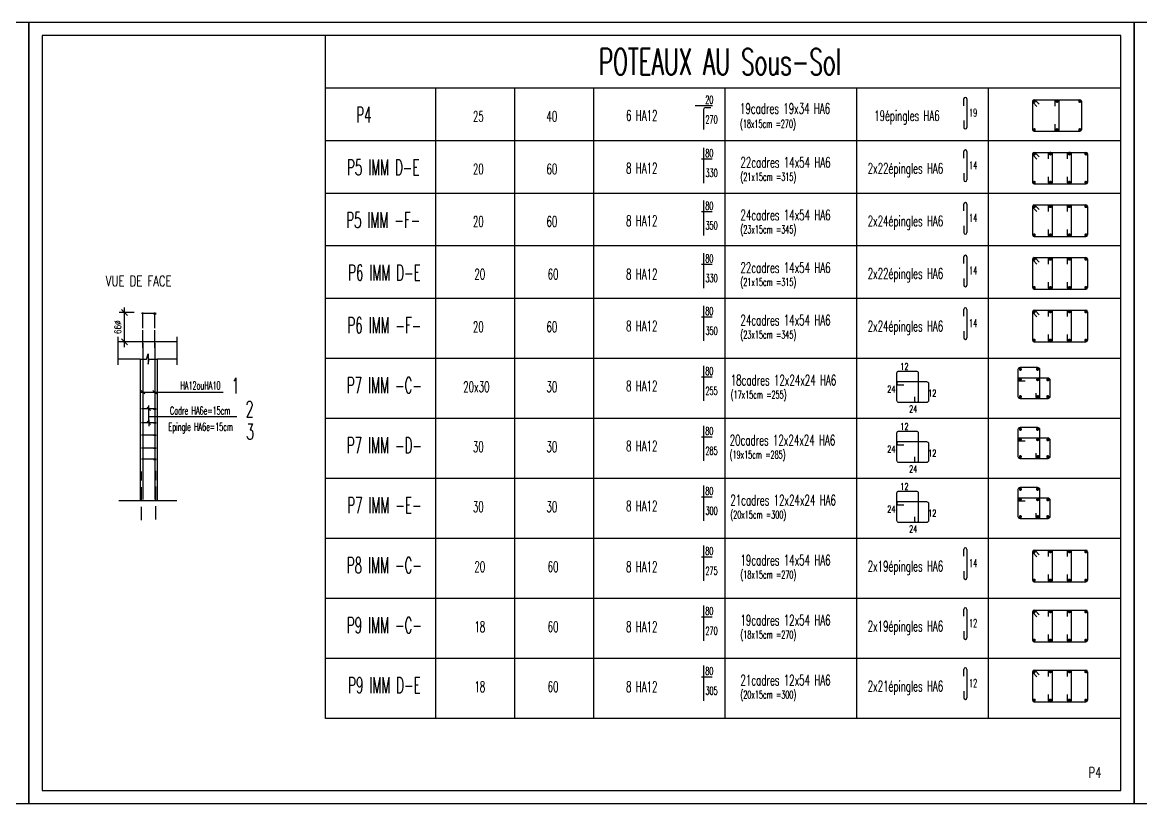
# Model space of a CAD drawing. Extents: x 308 to 787, y -199 to -146.
# Drawn here: x 555.84 to 577.09, y -169.39 to -154.54 of the extents above; entities that cross this region are included whole.
import ezdxf
from ezdxf.enums import TextEntityAlignment as Align

# ---------------------------------------------------------------- set-up
doc = ezdxf.new("R2010")
doc.units = 0
doc.header["$LTSCALE"] = 0.5
doc.header["$MEASUREMENT"] = 0
doc.linetypes.add('DISCONTINU', pattern=[0.75, 0.5, -0.25])
doc.layers.get('0').update_dxf_attribs({"linetype": 'CONTINUOUS'})
for name, color, linetype in [('BUTONS', 7, 'CONTINUOUS'), ('COTATION', 7, 'CONTINUOUS'), ('FERRAILLAGE', 1, 'CONTINUOUS'), ('HABILLAGE', 7, 'CONTINUOUS'), ('Texte', 7, 'CONTINUOUS')]:
    doc.layers.add(name, color=color, linetype=linetype)
doc.styles.add('ROMANS8', font='romans.shx', dxfattribs={"width": 0.7})

msp = doc.modelspace()

# ---------------------------------------------------------------- linework, layer by layer
at = {"color": 4}
for points in [[(555.9678, -169.39), (555.9678, -154.54), (534.9678, -154.54), (534.9678, -169.39)], [(576.9678, -169.39), (576.9678, -154.54), (555.9678, -154.54), (555.9678, -169.39)], [(597.9678, -169.39), (597.9678, -154.54), (576.9678, -154.54), (576.9678, -169.39)]]:
    msp.add_lwpolyline(points, close=True, dxfattribs=at)
at = {"color": 7}
msp.add_lwpolyline([(556.2178, -169.14), (576.7178, -169.14), (576.7178, -154.79), (556.2178, -154.79)], close=True, dxfattribs=at)
at = {"layer": 'BUTONS', "color": 7}
for p, q in [((561.6007, -167.7724), (561.6007, -154.79)), ((576.7178, -154.79), (561.6007, -154.79)), ((576.7178, -155.79), (561.6007, -155.79)), ((563.7007, -167.7724), (563.7007, -155.79)), ((565.2007, -167.7724), (565.2007, -155.79)), ((566.7007, -167.7724), (566.7007, -155.79)), ((569.2007, -167.7724), (569.2007, -155.79)), ((571.7007, -167.7724), (571.7007, -155.79)), ((574.2007, -167.7724), (574.2007, -155.79)), ((576.7178, -156.79), (561.6007, -156.79)), ((576.7178, -157.79), (561.6007, -157.79)), ((576.7178, -158.79), (561.6007, -158.79)), ((576.7178, -159.79), (561.6007, -159.79)), ((576.7178, -160.9303), (561.6007, -160.9303)), ((576.7178, -162.0707), (561.6007, -162.0707)), ((576.7178, -163.211), (561.6007, -163.211)), ((576.7178, -164.3514), (561.6007, -164.3514)), ((576.7178, -165.4917), (561.6007, -165.4917)), ((576.7178, -166.6321), (561.6007, -166.6321)), ((576.7178, -167.7724), (561.6007, -167.7724))]:
    msp.add_line(p, q, dxfattribs=at)
at = {"layer": 'COTATION'}
msp.add_line((568.8281, -156.1594), (568.9243, -156.1594), dxfattribs=at)
msp.add_arc((568.8281, -156.1994), 0.04, 90, 180, dxfattribs=at)
at = {"layer": 'FERRAILLAGE', "color": 7}
for p, q in [((568.9602, -156.1255), (568.6274, -156.1255)), ((573.7317, -156.1241), (573.7317, -155.9959)), ((573.7917, -155.9959), (573.7917, -156.5359)), ((575.0408, -156.0408), (575.0408, -156.5808)), ((575.0507, -156.0628), (575.1204, -156.1375)), ((575.0708, -156.0108), (575.9378, -156.0108)), ((575.0905, -156.0182), (575.1639, -156.0969)), ((575.9678, -156.0408), (575.9678, -156.5808)), ((568.7881, -156.1994), (568.7881, -156.577)), ((573.7317, -156.4077), (573.7317, -156.5359)), ((575.0708, -156.6108), (575.9378, -156.6108)), ((568.7881, -156.9251), (568.7881, -157.5935)), ((573.7317, -157.1241), (573.7317, -156.9959)), ((573.7917, -156.9959), (573.7917, -157.5359)), ((575.0708, -157.0108), (576.0531, -157.0108)), ((575.0905, -157.0182), (575.1639, -157.0969)), ((568.9538, -157.1421), (568.7501, -157.1421)), ((575.0408, -157.0408), (575.0408, -157.5808)), ((575.0507, -157.0628), (575.1204, -157.1375)), ((576.0831, -157.0408), (576.0831, -157.5808)), ((573.7317, -157.4077), (573.7317, -157.5359)), ((575.0708, -157.6108), (576.0531, -157.6108)), ((568.7881, -157.9251), (568.7881, -158.5935)), ((573.7317, -158.1241), (573.7317, -157.9959)), ((573.7917, -157.9959), (573.7917, -158.5359)), ((575.0408, -158.0408), (575.0408, -158.5808)), ((575.0507, -158.0628), (575.1204, -158.1375)), ((575.0708, -158.0108), (576.0531, -158.0108)), ((575.0905, -158.0182), (575.1639, -158.0969)), ((576.0831, -158.0408), (576.0831, -158.5808)), ((568.9538, -158.1421), (568.7501, -158.1421)), ((573.7317, -158.4077), (573.7317, -158.5359)), ((575.0708, -158.6108), (576.0531, -158.6108)), ((568.7881, -158.9251), (568.7881, -159.5935)), ((568.9538, -159.1421), (568.7501, -159.1421)), ((573.7317, -159.1241), (573.7317, -158.9959)), ((573.7917, -158.9959), (573.7917, -159.5359)), ((575.0408, -159.0408), (575.0408, -159.5808)), ((575.0507, -159.0628), (575.1204, -159.1375)), ((575.0708, -159.0108), (576.0531, -159.0108)), ((575.0905, -159.0182), (575.1639, -159.0969)), ((576.0831, -159.0408), (576.0831, -159.5808)), ((573.7317, -159.4077), (573.7317, -159.5359)), ((575.0708, -159.6108), (576.0531, -159.6108)), ((568.7881, -159.9251), (568.7881, -160.5935)), ((573.7317, -160.1241), (573.7317, -159.9959)), ((573.7917, -159.9959), (573.7917, -160.5359)), ((575.0708, -160.0108), (576.0531, -160.0108)), ((568.9538, -160.1421), (568.7501, -160.1421)), ((575.0408, -160.0408), (575.0408, -160.5808)), ((575.0507, -160.0628), (575.1204, -160.1375)), ((575.0905, -160.0182), (575.1639, -160.0969)), ((576.0831, -160.0408), (576.0831, -160.5808)), ((573.7317, -160.4077), (573.7317, -160.5359)), ((575.0708, -160.6108), (576.0531, -160.6108)), ((568.7881, -161.0654), (568.7881, -161.7339)), ((568.9538, -161.2824), (568.7501, -161.2824)), ((558.09, -161.5709), (559.6566, -161.5709)), ((558.1669, -161.6037), (558.1013, -161.5381)), ((558.3903, -161.6037), (558.3248, -161.5381)), ((558.2774, -161.9206), (558.2118, -161.855)), ((558.2446, -161.9425), (558.2446, -161.8222)), ((558.2446, -162.1505), (558.2446, -161.8878)), ((558.2774, -162.1833), (558.2118, -162.1177)), ((558.2446, -162.0336), (559.9169, -162.0336)), ((558.2446, -162.0958), (558.2446, -162.216)), ((568.7881, -162.2058), (568.7881, -162.8742)), ((568.9538, -162.4228), (568.7501, -162.4228)), ((568.7881, -163.3461), (568.7881, -164.0146)), ((568.9538, -163.5631), (568.7501, -163.5631)), ((568.7881, -164.4865), (568.7881, -165.1549)), ((573.7317, -164.6855), (573.7317, -164.5573)), ((573.7917, -164.5573), (573.7917, -165.0973)), ((575.0408, -164.6021), (575.0408, -165.1421)), ((575.0507, -164.6242), (575.1204, -164.6989)), ((575.0708, -164.5721), (576.0531, -164.5721)), ((575.0905, -164.5796), (575.1639, -164.6583)), ((576.0831, -164.6021), (576.0831, -165.1421)), ((568.9538, -164.7034), (568.7501, -164.7034)), ((573.7317, -164.9691), (573.7317, -165.0973)), ((575.0708, -165.1721), (576.0531, -165.1721)), ((568.7881, -165.6268), (568.7881, -166.2953)), ((573.7317, -165.8258), (573.7317, -165.6976)), ((573.7917, -165.6976), (573.7917, -166.2376)), ((575.0408, -165.7425), (575.0408, -166.2825)), ((575.0708, -165.7125), (576.0531, -165.7125)), ((575.0905, -165.7199), (575.1639, -165.7987)), ((576.0831, -165.7425), (576.0831, -166.2825)), ((568.9538, -165.8438), (568.7501, -165.8438)), ((575.0507, -165.7645), (575.1204, -165.8393)), ((573.7317, -166.1095), (573.7317, -166.2376)), ((575.0708, -166.3125), (576.0531, -166.3125)), ((568.7881, -166.7672), (568.7881, -167.4356)), ((568.9538, -166.9841), (568.7501, -166.9841)), ((573.7317, -166.9661), (573.7317, -166.838)), ((573.7917, -166.838), (573.7917, -167.378)), ((575.0408, -166.8828), (575.0408, -167.4228)), ((575.0507, -166.9048), (575.1204, -166.9796)), ((575.0708, -166.8528), (576.0531, -166.8528)), ((575.0905, -166.8602), (575.1639, -166.939)), ((576.0831, -166.8828), (576.0831, -167.4228)), ((573.7317, -167.2498), (573.7317, -167.378)), ((575.0708, -167.4528), (576.0531, -167.4528))]:
    msp.add_line(p, q, dxfattribs=at)
at = {"layer": 'FERRAILLAGE', "color": 0, "linetype": 'ByBlock'}
for p, q in [((557.8407, -160.1147), (557.7236, -159.9976)), ((557.7821, -160.7114), (557.7821, -159.9585)), ((557.9695, -160.0561), (557.6845, -160.0561)), ((557.9695, -160.6138), (557.6845, -160.6138)), ((557.8407, -160.6723), (557.7236, -160.5552))]:
    msp.add_line(p, q, dxfattribs=at)
at = {"layer": 'FERRAILLAGE'}
for p, q in [((558.3831, -160.0765), (558.1048, -160.0765)), ((558.3856, -160.0859), (558.3365, -160.0859)), ((557.6558, -160.5184), (557.6558, -161.0484)), ((558.7771, -160.5184), (558.7771, -161.0484)), ((558.2043, -160.9417), (558.2307, -160.8391)), ((558.2307, -160.8391), (558.2307, -161.0359)), ((558.0787, -160.9417), (558.2043, -160.9417)), ((558.2307, -161.0359), (558.2534, -160.9425)), ((558.2534, -160.9425), (558.4045, -160.9425)), ((558.3831, -161.8878), (558.1048, -161.8878)), ((558.3856, -161.8972), (558.3365, -161.8972)), ((558.3831, -162.1505), (558.1048, -162.1505)), ((558.3856, -162.1598), (558.3365, -162.1598)), ((558.3831, -162.3832), (558.1048, -162.3832)), ((558.3856, -162.3925), (558.3365, -162.3925)), ((558.3831, -162.6308), (558.1048, -162.6308)), ((558.3856, -162.6402), (558.3365, -162.6402)), ((558.3831, -162.8439), (558.1048, -162.8439)), ((558.3856, -162.8533), (558.3365, -162.8533))]:
    msp.add_line(p, q, dxfattribs=at)
at = {"layer": 'FERRAILLAGE', "color": 1, "linetype": 'DISCONTINU'}
for p, q in [((558.1341, -160.6382), (558.1341, -160.0561)), ((558.1341, -160.7253), (558.1341, -160.1432)), ((558.3575, -160.6382), (558.3575, -160.0561)), ((558.3575, -160.7253), (558.3575, -160.1432)), ((558.1055, -164.0011), (558.1055, -163.0778)), ((558.3813, -163.9889), (558.3813, -163.0656))]:
    msp.add_line(p, q, dxfattribs=at)
at = {"layer": 'FERRAILLAGE', "color": 1}
for p, q in [((558.7771, -160.6138), (557.6558, -160.6138)), ((558.1341, -160.6382), (558.1341, -163.611)), ((558.3575, -160.6382), (558.3575, -163.611)), ((558.0787, -160.9417), (557.6558, -160.9417)), ((558.0787, -160.9417), (558.0787, -163.6353)), ((558.4066, -160.9417), (558.4066, -163.6353)), ((558.7771, -160.9417), (558.4066, -160.9417))]:
    msp.add_line(p, q, dxfattribs=at)
at = {"layer": 'FERRAILLAGE', "color": 3}
msp.add_line((558.7784, -163.6353), (557.6755, -163.6353), dxfattribs=at)
at = {"layer": 'FERRAILLAGE', "color": 7, "const_width": 0.03}
for points in [[(575.0563, -156.0413, 1), (575.0863, -156.0413, 1)], [(575.5193, -156.0413, -1), (575.4893, -156.0413, -1)], [(575.9523, -156.0413, -1), (575.9223, -156.0413, -1)], [(575.0563, -156.5802, -1), (575.0863, -156.5802, -1)], [(575.5193, -156.5802, 1), (575.4893, -156.5802, 1)], [(575.9523, -156.5802, 1), (575.9223, -156.5802, 1)], [(575.0563, -157.0413, 1), (575.0863, -157.0413, 1)], [(575.3924, -157.0413, -1), (575.3624, -157.0413, -1)], [(575.7538, -157.0413, -1), (575.7238, -157.0413, -1)], [(576.0676, -157.0413, -1), (576.0376, -157.0413, -1)], [(575.0563, -157.5802, -1), (575.0863, -157.5802, -1)], [(575.3924, -157.5802, 1), (575.3624, -157.5802, 1)], [(575.7538, -157.5802, 1), (575.7238, -157.5802, 1)], [(576.0676, -157.5802, 1), (576.0376, -157.5802, 1)], [(575.0563, -158.0413, 1), (575.0863, -158.0413, 1)], [(575.3924, -158.0413, -1), (575.3624, -158.0413, -1)], [(575.7538, -158.0413, -1), (575.7238, -158.0413, -1)], [(576.0676, -158.0413, -1), (576.0376, -158.0413, -1)], [(575.0563, -158.5802, -1), (575.0863, -158.5802, -1)], [(575.3924, -158.5802, 1), (575.3624, -158.5802, 1)], [(575.7538, -158.5802, 1), (575.7238, -158.5802, 1)], [(576.0676, -158.5802, 1), (576.0376, -158.5802, 1)], [(575.0563, -159.0413, 1), (575.0863, -159.0413, 1)], [(575.3924, -159.0413, -1), (575.3624, -159.0413, -1)], [(575.7538, -159.0413, -1), (575.7238, -159.0413, -1)], [(576.0676, -159.0413, -1), (576.0376, -159.0413, -1)], [(575.0563, -159.5802, -1), (575.0863, -159.5802, -1)], [(575.3924, -159.5802, 1), (575.3624, -159.5802, 1)], [(575.7538, -159.5802, 1), (575.7238, -159.5802, 1)], [(576.0676, -159.5802, 1), (576.0376, -159.5802, 1)], [(575.0563, -160.0413, 1), (575.0863, -160.0413, 1)], [(575.3924, -160.0413, -1), (575.3624, -160.0413, -1)], [(575.7538, -160.0413, -1), (575.7238, -160.0413, -1)], [(576.0676, -160.0413, -1), (576.0376, -160.0413, -1)], [(575.0563, -160.5802, -1), (575.0863, -160.5802, -1)], [(575.3924, -160.5802, 1), (575.3624, -160.5802, 1)], [(575.7538, -160.5802, 1), (575.7238, -160.5802, 1)], [(576.0676, -160.5802, 1), (576.0376, -160.5802, 1)], [(574.7935, -161.1348, 1), (574.8235, -161.1348, 1)], [(575.118, -161.1347, 1), (575.148, -161.1347, 1)], [(574.7906, -161.3307, 1), (574.8206, -161.3307, 1)], [(575.1207, -161.3307, 1), (575.1507, -161.3307, 1)], [(575.3143, -161.3348, 1), (575.3443, -161.3348, 1)], [(574.7935, -161.6548, 1), (574.8235, -161.6548, 1)], [(575.1254, -161.6536, 1), (575.1554, -161.6536, 1)], [(575.3136, -161.6548, 1), (575.3436, -161.6548, 1)], [(574.7935, -162.2752, 1), (574.8235, -162.2752, 1)], [(575.118, -162.275, 1), (575.148, -162.275, 1)], [(574.7906, -162.4711, 1), (574.8206, -162.4711, 1)], [(575.1207, -162.4711, 1), (575.1507, -162.4711, 1)], [(575.3143, -162.4752, 1), (575.3443, -162.4752, 1)], [(574.7935, -162.7952, 1), (574.8235, -162.7952, 1)], [(575.1254, -162.794, 1), (575.1554, -162.794, 1)], [(575.3136, -162.7952, 1), (575.3436, -162.7952, 1)], [(574.7935, -163.4155, 1), (574.8235, -163.4155, 1)], [(575.118, -163.4154, 1), (575.148, -163.4154, 1)], [(574.7906, -163.6114, 1), (574.8206, -163.6114, 1)], [(575.1207, -163.6114, 1), (575.1507, -163.6114, 1)], [(575.3143, -163.6155, 1), (575.3443, -163.6155, 1)], [(574.7935, -163.9355, 1), (574.8235, -163.9355, 1)], [(575.1254, -163.9343, 1), (575.1554, -163.9343, 1)], [(575.3136, -163.9355, 1), (575.3436, -163.9355, 1)], [(575.0563, -164.6027, 1), (575.0863, -164.6027, 1)], [(575.3924, -164.6027, -1), (575.3624, -164.6027, -1)], [(575.7538, -164.6027, -1), (575.7238, -164.6027, -1)], [(576.0676, -164.6027, -1), (576.0376, -164.6027, -1)], [(575.0563, -165.1416, -1), (575.0863, -165.1416, -1)], [(575.3924, -165.1416, 1), (575.3624, -165.1416, 1)], [(575.7538, -165.1416, 1), (575.7238, -165.1416, 1)], [(576.0676, -165.1416, 1), (576.0376, -165.1416, 1)], [(575.0563, -165.743, 1), (575.0863, -165.743, 1)], [(575.3924, -165.743, -1), (575.3624, -165.743, -1)], [(575.7538, -165.743, -1), (575.7238, -165.743, -1)], [(576.0676, -165.743, -1), (576.0376, -165.743, -1)], [(575.0563, -166.2819, -1), (575.0863, -166.2819, -1)], [(575.3924, -166.2819, 1), (575.3624, -166.2819, 1)], [(575.7538, -166.2819, 1), (575.7238, -166.2819, 1)], [(576.0676, -166.2819, 1), (576.0376, -166.2819, 1)], [(575.0563, -166.8834, 1), (575.0863, -166.8834, 1)], [(575.3924, -166.8834, -1), (575.3624, -166.8834, -1)], [(575.7538, -166.8834, -1), (575.7238, -166.8834, -1)], [(576.0676, -166.8834, -1), (576.0376, -166.8834, -1)], [(575.0563, -167.4223, -1), (575.0863, -167.4223, -1)], [(575.3924, -167.4223, 1), (575.3624, -167.4223, 1)], [(575.7538, -167.4223, 1), (575.7238, -167.4223, 1)], [(576.0676, -167.4223, 1), (576.0376, -167.4223, 1)]]:
    msp.add_lwpolyline(points, format="xyb", close=True, dxfattribs=at)
at = {"layer": 'FERRAILLAGE', "color": 7}
for points in [[(575.4687, -156.1334), (575.4687, -156.0394, -0.4142136), (575.4987, -156.0094), (575.5099, -156.0094, -0.4142136), (575.5399, -156.0394), (575.5399, -156.5808, -0.4142136), (575.5099, -156.6108), (575.4987, -156.6108, -0.4142136), (575.4687, -156.5808), (575.4687, -156.4756)], [(575.3418, -157.1334), (575.3418, -157.0394, -0.4142136), (575.3718, -157.0094), (575.383, -157.0094, -0.4142136), (575.413, -157.0394), (575.413, -157.5808, -0.4142136), (575.383, -157.6108), (575.3718, -157.6108, -0.4142136), (575.3418, -157.5808), (575.3418, -157.4756)], [(575.7032, -157.1334), (575.7032, -157.0394, -0.4142136), (575.7332, -157.0094), (575.7444, -157.0094, -0.4142136), (575.7744, -157.0394), (575.7744, -157.5808, -0.4142136), (575.7444, -157.6108), (575.7332, -157.6108, -0.4142136), (575.7032, -157.5808), (575.7032, -157.4756)], [(575.3418, -158.1334), (575.3418, -158.0394, -0.4142136), (575.3718, -158.0094), (575.383, -158.0094, -0.4142136), (575.413, -158.0394), (575.413, -158.5808, -0.4142136), (575.383, -158.6108), (575.3718, -158.6108, -0.4142136), (575.3418, -158.5808), (575.3418, -158.4756)], [(575.7032, -158.1334), (575.7032, -158.0394, -0.4142136), (575.7332, -158.0094), (575.7444, -158.0094, -0.4142136), (575.7744, -158.0394), (575.7744, -158.5808, -0.4142136), (575.7444, -158.6108), (575.7332, -158.6108, -0.4142136), (575.7032, -158.5808), (575.7032, -158.4756)], [(575.3418, -159.1334), (575.3418, -159.0394, -0.4142136), (575.3718, -159.0094), (575.383, -159.0094, -0.4142136), (575.413, -159.0394), (575.413, -159.5808, -0.4142136), (575.383, -159.6108), (575.3718, -159.6108, -0.4142136), (575.3418, -159.5808), (575.3418, -159.4756)], [(575.7032, -159.1334), (575.7032, -159.0394, -0.4142136), (575.7332, -159.0094), (575.7444, -159.0094, -0.4142136), (575.7744, -159.0394), (575.7744, -159.5808, -0.4142136), (575.7444, -159.6108), (575.7332, -159.6108, -0.4142136), (575.7032, -159.5808), (575.7032, -159.4756)], [(575.3418, -160.1334), (575.3418, -160.0394, -0.4142136), (575.3718, -160.0094), (575.383, -160.0094, -0.4142136), (575.413, -160.0394), (575.413, -160.5808, -0.4142136), (575.383, -160.6108), (575.3718, -160.6108, -0.4142136), (575.3418, -160.5808), (575.3418, -160.4756)], [(575.7032, -160.1334), (575.7032, -160.0394, -0.4142136), (575.7332, -160.0094), (575.7444, -160.0094, -0.4142136), (575.7744, -160.0394), (575.7744, -160.5808, -0.4142136), (575.7444, -160.6108), (575.7332, -160.6108, -0.4142136), (575.7032, -160.5808), (575.7032, -160.4756)], [(572.5957, -161.4337), (572.4884, -161.4337, -0.4142136), (572.4684, -161.4137), (572.4684, -161.3874, -0.4142136), (572.4884, -161.3674), (573.0237, -161.3674, -0.4148762), (573.0637, -161.4075), (573.0629, -161.7275, -0.4135512), (573.0229, -161.7674), (572.5029, -161.7674, -0.4142136), (572.4629, -161.7274), (572.4629, -161.2073, -0.4140835), (572.5028, -161.1673), (572.8273, -161.1672, -0.4143436), (572.8673, -161.2072), (572.8673, -161.7424, -0.4142136), (572.8473, -161.7624), (572.8249, -161.7624, -0.4142136), (572.8049, -161.7424), (572.8049, -161.6601)], [(574.9013, -161.3612), (574.7941, -161.3612, -0.4142136), (574.7741, -161.3412), (574.7741, -161.3148, -0.4142136), (574.7941, -161.2948), (575.3293, -161.2948, -0.4148762), (575.3693, -161.3349), (575.3686, -161.6549, -0.4135512), (575.3286, -161.6948), (574.8085, -161.6948, -0.4142136), (574.7685, -161.6548), (574.7685, -161.1348, -0.4140835), (574.8085, -161.0948), (575.133, -161.0947, -0.4143436), (575.173, -161.1347), (575.173, -161.6699, -0.4142136), (575.153, -161.6899), (575.1305, -161.6899, -0.4142136), (575.1105, -161.6699), (575.1105, -161.5876)], [(572.5957, -162.5741), (572.4884, -162.5741, -0.4142136), (572.4684, -162.5541), (572.4684, -162.5277, -0.4142136), (572.4884, -162.5077), (573.0237, -162.5077, -0.4148762), (573.0637, -162.5478), (573.0629, -162.8678, -0.4135512), (573.0229, -162.9077), (572.5029, -162.9077, -0.4142136), (572.4629, -162.8677), (572.4629, -162.3477, -0.4140835), (572.5028, -162.3077), (572.8273, -162.3075, -0.4143436), (572.8673, -162.3475), (572.8673, -162.8827, -0.4142136), (572.8473, -162.9027), (572.8249, -162.9027, -0.4142136), (572.8049, -162.8827), (572.8049, -162.8004)], [(574.9013, -162.5015), (574.7941, -162.5015, -0.4142136), (574.7741, -162.4815), (574.7741, -162.4552, -0.4142136), (574.7941, -162.4352), (575.3293, -162.4352, -0.4148762), (575.3693, -162.4753), (575.3686, -162.7953, -0.4135512), (575.3286, -162.8352), (574.8085, -162.8352, -0.4142136), (574.7685, -162.7952), (574.7685, -162.2752, -0.4140835), (574.8085, -162.2352), (575.133, -162.235, -0.4143436), (575.173, -162.275), (575.173, -162.8102, -0.4142136), (575.153, -162.8302), (575.1305, -162.8302, -0.4142136), (575.1105, -162.8102), (575.1105, -162.7279)], [(574.9013, -163.6419), (574.7941, -163.6419, -0.4142136), (574.7741, -163.6219), (574.7741, -163.5955, -0.4142136), (574.7941, -163.5755), (575.3293, -163.5755, -0.4148762), (575.3693, -163.6156), (575.3686, -163.9356, -0.4135512), (575.3286, -163.9755), (574.8085, -163.9755, -0.4142136), (574.7685, -163.9355), (574.7685, -163.4155, -0.4140835), (574.8085, -163.3755), (575.133, -163.3754, -0.4143436), (575.173, -163.4154), (575.173, -163.9505, -0.4142136), (575.153, -163.9705), (575.1305, -163.9705, -0.4142136), (575.1105, -163.9505), (575.1105, -163.8683)], [(572.5957, -163.7144), (572.4884, -163.7144, -0.4142136), (572.4684, -163.6944), (572.4684, -163.6681, -0.4142136), (572.4884, -163.6481), (573.0237, -163.6481, -0.4148762), (573.0637, -163.6881), (573.0629, -164.0081, -0.4135512), (573.0229, -164.0481), (572.5029, -164.0481, -0.4142136), (572.4629, -164.0081), (572.4629, -163.488, -0.4140835), (572.5028, -163.448), (572.8273, -163.4479, -0.4143436), (572.8673, -163.4879), (572.8673, -164.0231, -0.4142136), (572.8473, -164.0431), (572.8249, -164.0431, -0.4142136), (572.8049, -164.0231), (572.8049, -163.9408)], [(575.3418, -164.6948), (575.3418, -164.6008, -0.4142136), (575.3718, -164.5708), (575.383, -164.5708, -0.4142136), (575.413, -164.6008), (575.413, -165.1421, -0.4142136), (575.383, -165.1721), (575.3718, -165.1721, -0.4142136), (575.3418, -165.1421), (575.3418, -165.037)], [(575.7032, -164.6948), (575.7032, -164.6008, -0.4142136), (575.7332, -164.5708), (575.7444, -164.5708, -0.4142136), (575.7744, -164.6008), (575.7744, -165.1421, -0.4142136), (575.7444, -165.1721), (575.7332, -165.1721, -0.4142136), (575.7032, -165.1421), (575.7032, -165.037)], [(575.3418, -165.8351), (575.3418, -165.7411, -0.4142136), (575.3718, -165.7111), (575.383, -165.7111, -0.4142136), (575.413, -165.7411), (575.413, -166.2825, -0.4142136), (575.383, -166.3125), (575.3718, -166.3125, -0.4142136), (575.3418, -166.2825), (575.3418, -166.1773)], [(575.7032, -165.8351), (575.7032, -165.7411, -0.4142136), (575.7332, -165.7111), (575.7444, -165.7111, -0.4142136), (575.7744, -165.7411), (575.7744, -166.2825, -0.4142136), (575.7444, -166.3125), (575.7332, -166.3125, -0.4142136), (575.7032, -166.2825), (575.7032, -166.1773)], [(575.3418, -166.9755), (575.3418, -166.8815, -0.4142136), (575.3718, -166.8515), (575.383, -166.8515, -0.4142136), (575.413, -166.8815), (575.413, -167.4228, -0.4142136), (575.383, -167.4528), (575.3718, -167.4528, -0.4142136), (575.3418, -167.4228), (575.3418, -167.3177)], [(575.7032, -166.9755), (575.7032, -166.8815, -0.4142136), (575.7332, -166.8515), (575.7444, -166.8515, -0.4142136), (575.7744, -166.8815), (575.7744, -167.4228, -0.4142136), (575.7444, -167.4528), (575.7332, -167.4528, -0.4142136), (575.7032, -167.4228), (575.7032, -167.3177)]]:
    msp.add_lwpolyline(points, format="xyb", dxfattribs=at)
for centre, start, end in [((573.7617, -155.9959), 90, 180), ((573.7617, -155.9959), 0, 90), ((575.0708, -156.0408), 90, 180), ((575.9378, -156.0408), 0, 90), ((573.7617, -156.5359), 180, 270), ((573.7617, -156.5359), 270, 0), ((575.0708, -156.5808), 180, 270), ((575.9378, -156.5808), 270, 0), ((573.7617, -156.9959), 90, 180), ((573.7617, -156.9959), 0, 90), ((575.0708, -157.0408), 90, 180), ((576.0531, -157.0408), 0, 90), ((573.7617, -157.5359), 180, 270), ((573.7617, -157.5359), 270, 0), ((575.0708, -157.5808), 180, 270), ((576.0531, -157.5808), 270, 0), ((573.7617, -157.9959), 90, 180), ((573.7617, -157.9959), 0, 90), ((575.0708, -158.0408), 90, 180), ((576.0531, -158.0408), 0, 90), ((573.7617, -158.5359), 180, 270), ((573.7617, -158.5359), 270, 0), ((575.0708, -158.5808), 180, 270), ((576.0531, -158.5808), 270, 0), ((573.7617, -158.9959), 90, 180), ((573.7617, -158.9959), 0, 90), ((575.0708, -159.0408), 90, 180), ((576.0531, -159.0408), 0, 90), ((573.7617, -159.5359), 180, 270), ((573.7617, -159.5359), 270, 0), ((575.0708, -159.5808), 180, 270), ((576.0531, -159.5808), 270, 0), ((573.7617, -159.9959), 90, 180), ((573.7617, -159.9959), 0, 90), ((575.0708, -160.0408), 90, 180), ((576.0531, -160.0408), 0, 90), ((573.7617, -160.5359), 180, 270), ((573.7617, -160.5359), 270, 0), ((575.0708, -160.5808), 180, 270), ((576.0531, -160.5808), 270, 0), ((573.7617, -164.5573), 90, 180), ((573.7617, -164.5573), 0, 90), ((575.0708, -164.6021), 90, 180), ((576.0531, -164.6021), 0, 90), ((573.7617, -165.0973), 180, 270), ((573.7617, -165.0973), 270, 0), ((575.0708, -165.1421), 180, 270), ((576.0531, -165.1421), 270, 0), ((573.7617, -165.6976), 90, 180), ((573.7617, -165.6976), 0, 90), ((575.0708, -165.7425), 90, 180), ((576.0531, -165.7425), 0, 90), ((573.7617, -166.2376), 180, 270), ((573.7617, -166.2376), 270, 0), ((575.0708, -166.2825), 180, 270), ((576.0531, -166.2825), 270, 0), ((573.7617, -166.838), 90, 180), ((573.7617, -166.838), 0, 90), ((575.0708, -166.8828), 90, 180), ((576.0531, -166.8828), 0, 90), ((573.7617, -167.378), 180, 270), ((573.7617, -167.378), 270, 0), ((575.0708, -167.4228), 180, 270), ((576.0531, -167.4228), 270, 0)]:
    msp.add_arc(centre, 0.03, start, end, dxfattribs=at)

# ---------------------------------------------------------------- texts
at = {"layer": 'FERRAILLAGE', "color": 4, "style": 'ROMANS8', "width": 0.6}
msp.add_text('POTEAUX AU Sous-Sol', height=0.5, dxfattribs=at).set_placement((566.7983, -155.5393))
at = {"layer": 'FERRAILLAGE', "color": 7, "style": 'ROMANS8'}
for s, height, width, p in [('20', 0.15, 0.6, (568.8208, -156.0858)), ('19cadres 19x34 HA6', 0.2, 0.6, (569.4801, -156.2775)), ('19', 0.15, 0.6, (573.8323, -156.3316)), ('25', 0.2, 0.6, (564.4045, -156.4259)), ('40', 0.2, 0.6, (565.8022, -156.4259)), ('6 HA12', 0.2, 0.6, (567.3142, -156.4109)), ('270', 0.15, 0.6, (568.8233, -156.4605)), ('(18x15cm =270)', 0.15, 0.6, (569.4801, -156.543)), ('19épingles HA6', 0.2, 0.6, (572.0296, -156.4145)), ('80', 0.15, 0.6, (568.8208, -157.1023)), ('20', 0.2, 0.6, (564.4045, -157.4259)), ('60', 0.2, 0.6, (565.8022, -157.4259)), ('8 HA12', 0.2, 0.6, (567.3142, -157.4109)), ('22cadres 14x54 HA6', 0.2, 0.6, (569.4882, -157.3017)), ('2x22épingles HA6', 0.2, 0.6, (571.9058, -157.4145)), ('14', 0.15, 0.6, (573.8323, -157.3316)), ('330', 0.15, 0.6, (568.8233, -157.477)), ('(21x15cm =315)', 0.15, 0.6, (569.4882, -157.5507)), ('80', 0.15, 0.6, (568.8208, -158.1023)), ('20', 0.2, 0.6, (564.4045, -158.4259)), ('60', 0.2, 0.6, (565.8022, -158.4259)), ('8 HA12', 0.2, 0.6, (567.3142, -158.4109)), ('24cadres 14x54 HA6', 0.2, 0.6, (569.4882, -158.3017)), ('2x24épingles HA6', 0.2, 0.6, (571.9058, -158.4145)), ('14', 0.15, 0.6, (573.8323, -158.3316)), ('350', 0.15, 0.6, (568.8233, -158.477)), ('(23x15cm =345)', 0.15, 0.6, (569.4882, -158.5507)), ('80', 0.15, 0.6, (568.8208, -159.1023)), ('22cadres 14x54 HA6', 0.2, 0.6, (569.4882, -159.3017)), ('VUE DE FACE', 0.201519, 0.7, (557.4272, -159.5564)), ('20', 0.2, 0.6, (564.4322, -159.4259)), ('60', 0.2, 0.6, (565.8246, -159.4259)), ('8 HA12', 0.2, 0.6, (567.3142, -159.4261)), ('330', 0.15, 0.6, (568.8233, -159.477)), ('(21x15cm =315)', 0.15, 0.6, (569.4882, -159.5507)), ('2x22épingles HA6', 0.2, 0.6, (571.9058, -159.4145)), ('14', 0.15, 0.6, (573.8323, -159.3316)), ('80', 0.15, 0.6, (568.8208, -160.1023)), ('8 HA12', 0.2, 0.6, (567.3142, -160.4109)), ('24cadres 14x54 HA6', 0.2, 0.6, (569.4882, -160.3017)), ('2x24épingles HA6', 0.2, 0.6, (571.9058, -160.4145)), ('14', 0.15, 0.6, (573.8323, -160.3316)), ('20', 0.2, 0.6, (564.4045, -160.4259)), ('60', 0.2, 0.6, (565.8022, -160.4259)), ('350', 0.15, 0.6, (568.8233, -160.477)), ('(23x15cm =345)', 0.15, 0.6, (569.4882, -160.5507)), ('12', 0.13, 0.6, (572.5266, -161.1457)), ('80', 0.15, 0.6, (568.8208, -161.2427)), ('18cadres 12x24x24 HA6', 0.2, 0.6, (569.3028, -161.4421)), ('20x30', 0.2, 0.6, (564.2207, -161.5663)), ('30', 0.2, 0.6, (565.8022, -161.5663)), ('8 HA12', 0.2, 0.6, (567.3142, -161.5513)), ('255', 0.15, 0.6, (568.8233, -161.6174)), ('24', 0.13, 0.6, (572.2778, -161.5774)), ('(17x15cm =255)', 0.15, 0.6, (569.3028, -161.6911)), ('12', 0.13, 0.6, (573.0553, -161.6534)), ('24', 0.13, 0.6, (572.6925, -161.9538)), ('80', 0.15, 0.6, (568.8208, -162.383)), ('12', 0.13, 0.6, (572.5266, -162.2861)), ('30', 0.2, 0.6, (564.4045, -162.7066)), ('30', 0.2, 0.6, (565.8022, -162.7066)), ('8 HA12', 0.2, 0.6, (567.3142, -162.6916)), ('20cadres 12x24x24 HA6', 0.2, 0.6, (569.2843, -162.5824)), ('285', 0.15, 0.6, (568.8233, -162.7577)), ('(19x15cm =285)', 0.15, 0.6, (569.2843, -162.8314)), ('24', 0.13, 0.6, (572.2778, -162.7178)), ('12', 0.13, 0.6, (573.0553, -162.7937)), ('24', 0.13, 0.6, (572.6925, -163.0942)), ('80', 0.15, 0.6, (568.8208, -163.5234)), ('12', 0.13, 0.6, (572.5266, -163.4264)), ('21cadres 12x24x24 HA6', 0.2, 0.6, (569.2961, -163.7228)), ('30', 0.2, 0.6, (564.4045, -163.847)), ('30', 0.2, 0.6, (565.8022, -163.847)), ('8 HA12', 0.2, 0.6, (567.3142, -163.832)), ('300', 0.15, 0.6, (568.8233, -163.8981)), ('(20x15cm =300)', 0.15, 0.6, (569.2961, -163.9718)), ('24', 0.13, 0.6, (572.2778, -163.8581)), ('12', 0.13, 0.6, (573.0553, -163.9341)), ('24', 0.13, 0.6, (572.6925, -164.2345)), ('80', 0.15, 0.6, (568.8208, -164.6637)), ('19cadres 14x54 HA6', 0.2, 0.6, (569.4882, -164.8631)), ('20', 0.2, 0.6, (564.4322, -164.9873)), ('60', 0.2, 0.6, (565.8246, -164.9873)), ('8 HA12', 0.2, 0.6, (567.3142, -164.9875)), ('275', 0.15, 0.6, (568.8233, -165.0384)), ('2x19épingles HA6', 0.2, 0.6, (571.9058, -164.9759)), ('14', 0.15, 0.6, (573.8323, -164.893)), ('(18x15cm =270)', 0.15, 0.6, (569.4882, -165.1121)), ('80', 0.15, 0.6, (568.8208, -165.8041)), ('18', 0.2, 0.6, (564.4322, -166.1277)), ('60', 0.2, 0.6, (565.8246, -166.1277)), ('8 HA12', 0.2, 0.6, (567.3142, -166.1278)), ('19cadres 12x54 HA6', 0.2, 0.6, (569.4882, -166.0034)), ('2x19épingles HA6', 0.2, 0.6, (571.9058, -166.1162)), ('12', 0.15, 0.6, (573.8323, -166.0334)), ('270', 0.15, 0.6, (568.8233, -166.1788)), ('(18x15cm =270)', 0.15, 0.6, (569.4882, -166.2525)), ('80', 0.15, 0.6, (568.8208, -166.9444)), ('21cadres 12x54 HA6', 0.2, 0.6, (569.4882, -167.1438)), ('12', 0.15, 0.6, (573.8323, -167.1737)), ('18', 0.2, 0.6, (564.4322, -167.268)), ('60', 0.2, 0.6, (565.8246, -167.268)), ('8 HA12', 0.2, 0.6, (567.3142, -167.2682)), ('305', 0.15, 0.6, (568.8233, -167.3191)), ('(20x15cm =300)', 0.15, 0.6, (569.4882, -167.3928)), ('2x21épingles HA6', 0.2, 0.6, (571.9058, -167.2566))]:
    msp.add_text(s, height=height, dxfattribs=dict(at, width=width)).set_placement(p)
at = {"layer": 'FERRAILLAGE', "color": 1, "style": 'ROMANS8', "width": 0.55}
for s, p in [('P4', (562.3313, -156.4465)), ('P5 IMM D-E', (562.701, -157.4465)), ('P5 IMM -F-', (562.701, -158.4465)), ('P6 IMM D-E', (562.7229, -159.4465)), ('P6 IMM -F-', (562.7229, -160.4465)), ('P7 IMM -C-', (562.7229, -161.5868)), ('P7 IMM -D-', (562.7229, -162.7272)), ('P7 IMM -E-', (562.7229, -163.8675)), ('P8 IMM -C-', (562.7229, -165.0079)), ('P9 IMM -C-', (562.7229, -166.1482)), ('P9 IMM D-E', (562.7229, -167.2885))]:
    msp.add_text(s, height=0.3, dxfattribs=at).set_placement(p, align=Align.CENTER)
at = {"layer": 'FERRAILLAGE', "linetype": 'ByBlock', "style": 'ROMANS8', "width": 0.8}
msp.add_text('66%%c', height=0.12688, rotation=90, dxfattribs=at).set_placement((557.6552, -160.3349), align=Align.MIDDLE)
at = {"layer": 'FERRAILLAGE', "color": 1, "style": 'ROMANS8', "width": 0.6}
for s, p in [('HA12ouHA10', (559.2271, -161.4426)), ('Cadre HA6e=15cm', (559.2218, -161.9195)), ('Epingle HA6e=15cm', (559.2319, -162.2483))]:
    msp.add_text(s, height=0.15, dxfattribs=at).set_placement(p, align=Align.MIDDLE)
at = {"layer": 'HABILLAGE', "color": 1, "style": 'ROMANS8', "width": 0.7}
msp.add_text('P4', height=0.2, dxfattribs=at).set_placement((576.101, -168.8986))
at = {"layer": 'Texte', "color": 4, "style": 'ROMANS8', "width": 0.6}
for s, p in [('1', (559.8156, -161.5951)), ('2', (560.0833, -162.041)), ('3', (560.0934, -162.471))]:
    msp.add_text(s, height=0.3, dxfattribs=at).set_placement(p)

doc.saveas('drawing.dxf')
